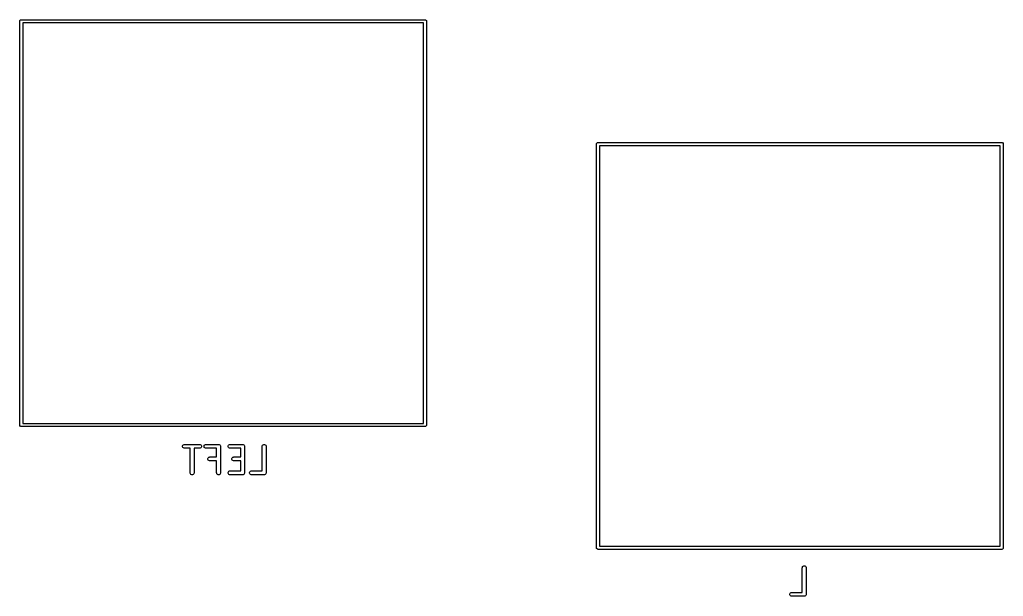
# Model space of a CAD drawing. Extents: x 53 to 260, y -149 to -35.
# Drawn here: x 114.4 to 151.43, y -80.03 to -58.32 of the extents above; entities that cross this region are included whole.
import ezdxf

# ---------------------------------------------------------------- set-up
doc = ezdxf.new("R2010")
doc.units = 0
doc.layers.add('BLACK', color=7, linetype='CONTINUOUS')

msp = doc.modelspace()

# ---------------------------------------------------------------- linework, layer by layer
at = {"layer": 'BLACK', "linetype": 'CONTINUOUS'}
for p, q in [((114.396747, -58.382639), (114.401314, -58.359678)), ((114.396747, -73.582639), (114.396747, -58.382639)), ((114.401314, -58.359678), (114.433786, -58.327206)), ((114.433786, -58.327206), (114.456747, -58.322639)), ((114.456747, -58.322639), (129.656747, -58.322639)), ((114.516747, -58.442639), (114.516747, -73.522639)), ((129.596747, -58.442639), (114.516747, -58.442639)), ((129.596747, -73.522639), (129.596747, -58.442639)), ((129.656747, -58.322639), (129.679708, -58.327206)), ((129.679708, -58.327206), (129.71218, -58.359678)), ((129.71218, -58.359678), (129.716747, -58.382639)), ((129.716747, -58.382639), (129.716747, -73.582639)), ((136.118983, -62.983906), (136.151455, -62.951434)), ((136.151455, -62.951434), (136.174416, -62.946867)), ((136.174416, -62.946867), (151.374416, -62.946867)), ((151.374416, -62.946867), (151.397377, -62.951434)), ((151.397377, -62.951434), (151.429849, -62.983906)), ((136.114416, -63.006867), (136.118983, -62.983906)), ((136.114416, -78.206867), (136.114416, -63.006867)), ((136.234416, -63.066867), (136.234416, -78.146867)), ((151.314416, -63.066867), (136.234416, -63.066867)), ((151.314416, -78.146867), (151.314416, -63.066867)), ((151.429849, -62.983906), (151.434416, -63.006867)), ((151.434416, -63.006867), (151.434416, -78.206867)), ((114.401314, -73.6056), (114.396747, -73.582639)), ((114.433786, -73.638072), (114.401314, -73.6056)), ((114.456747, -73.642639), (114.433786, -73.638072)), ((129.656747, -73.642639), (114.456747, -73.642639)), ((114.516747, -73.522639), (129.596747, -73.522639)), ((129.679708, -73.638072), (129.656747, -73.642639)), ((129.71218, -73.6056), (129.679708, -73.638072)), ((129.716747, -73.582639), (129.71218, -73.6056)), ((120.529012, -74.370187), (120.540211, -74.343151)), ((120.529012, -74.399451), (120.529012, -74.370187)), ((120.540211, -74.426487), (120.529012, -74.399451)), ((120.540211, -74.343151), (120.560903, -74.322459)), ((120.560903, -74.447179), (120.540211, -74.426487)), ((120.560903, -74.322459), (120.587939, -74.31126)), ((120.587939, -74.31126), (120.602571, -74.309819)), ((120.602571, -74.309819), (121.173999, -74.309819)), ((121.173999, -74.309819), (121.188631, -74.31126)), ((121.188631, -74.31126), (121.215667, -74.322459)), ((121.215667, -74.322459), (121.236359, -74.343151)), ((121.236359, -74.426487), (121.215667, -74.447179)), ((121.236359, -74.343151), (121.247558, -74.370187)), ((121.247558, -74.399451), (121.236359, -74.426487)), ((121.247558, -74.370187), (121.247558, -74.399451)), ((121.338536, -74.370187), (121.349735, -74.343151)), ((121.338536, -74.399451), (121.338536, -74.370187)), ((121.349735, -74.426487), (121.338536, -74.399451)), ((121.349735, -74.343151), (121.370427, -74.322459)), ((121.370427, -74.447179), (121.349735, -74.426487)), ((121.370427, -74.322459), (121.397463, -74.31126)), ((121.397463, -74.31126), (121.412095, -74.309819)), ((121.412095, -74.309819), (121.888285, -74.309819)), ((121.888285, -74.309819), (121.902917, -74.31126)), ((121.902917, -74.31126), (121.929953, -74.322459)), ((121.929953, -74.322459), (121.950645, -74.343151)), ((121.950645, -74.343151), (121.961844, -74.370187)), ((121.961844, -74.370187), (121.963285, -74.384819)), ((121.963285, -74.384819), (121.963285, -75.384819)), ((122.243298, -74.370187), (122.254497, -74.343151)), ((122.243298, -74.399451), (122.243298, -74.370187)), ((122.254497, -74.426487), (122.243298, -74.399451)), ((122.254497, -74.343151), (122.275189, -74.322459)), ((122.275189, -74.447179), (122.254497, -74.426487)), ((122.275189, -74.322459), (122.302225, -74.31126)), ((122.302225, -74.31126), (122.316857, -74.309819)), ((122.316857, -74.309819), (122.793047, -74.309819)), ((122.793047, -74.309819), (122.807679, -74.31126)), ((122.807679, -74.31126), (122.834715, -74.322459)), ((122.834715, -74.322459), (122.855407, -74.343151)), ((122.855407, -74.343151), (122.866606, -74.370187)), ((122.866606, -74.370187), (122.868047, -74.384819)), ((122.868047, -74.384819), (122.868047, -75.384819)), ((123.527571, -74.384819), (123.529012, -74.370187)), ((123.527571, -75.309819), (123.527571, -74.384819)), ((123.529012, -74.370187), (123.540211, -74.343151)), ((123.540211, -74.343151), (123.560903, -74.322459)), ((123.560903, -74.322459), (123.587939, -74.31126)), ((123.587939, -74.31126), (123.617203, -74.31126)), ((123.617203, -74.31126), (123.644239, -74.322459)), ((123.644239, -74.322459), (123.664931, -74.343151)), ((123.664931, -74.343151), (123.67613, -74.370187)), ((123.67613, -74.370187), (123.677571, -74.384819)), ((123.677571, -74.384819), (123.677571, -75.384819)), ((120.587939, -74.458378), (120.560903, -74.447179)), ((120.602571, -74.459819), (120.587939, -74.458378)), ((120.813285, -74.459819), (120.602571, -74.459819)), ((120.813285, -75.384819), (120.813285, -74.459819)), ((121.173999, -74.459819), (120.963285, -74.459819)), ((120.963285, -74.459819), (120.963285, -75.384819)), ((121.188631, -74.458378), (121.173999, -74.459819)), ((121.215667, -74.447179), (121.188631, -74.458378)), ((121.397463, -74.458378), (121.370427, -74.447179)), ((121.412095, -74.459819), (121.397463, -74.458378)), ((121.813285, -74.459819), (121.412095, -74.459819)), ((121.492592, -74.819341), (121.513284, -74.798649)), ((121.513284, -74.798649), (121.54032, -74.78745)), ((121.54032, -74.78745), (121.554952, -74.786009)), ((121.554952, -74.786009), (121.813285, -74.786009)), ((121.813285, -74.786009), (121.813285, -74.459819)), ((122.302225, -74.458378), (122.275189, -74.447179)), ((122.316857, -74.459819), (122.302225, -74.458378)), ((122.718047, -74.459819), (122.316857, -74.459819)), ((122.397354, -74.819341), (122.418046, -74.798649)), ((122.418046, -74.798649), (122.445082, -74.78745)), ((122.445082, -74.78745), (122.459714, -74.786009)), ((122.459714, -74.786009), (122.718047, -74.786009)), ((122.718047, -74.786009), (122.718047, -74.459819)), ((121.481393, -74.846377), (121.492592, -74.819341)), ((121.481393, -74.875641), (121.481393, -74.846377)), ((121.492592, -74.902677), (121.481393, -74.875641)), ((121.513284, -74.923369), (121.492592, -74.902677)), ((121.54032, -74.934568), (121.513284, -74.923369)), ((121.554952, -74.936009), (121.54032, -74.934568)), ((121.813285, -74.936009), (121.554952, -74.936009)), ((121.813285, -75.384819), (121.813285, -74.936009)), ((122.386155, -74.846377), (122.397354, -74.819341)), ((122.386155, -74.875641), (122.386155, -74.846377)), ((122.397354, -74.902677), (122.386155, -74.875641)), ((122.418046, -74.923369), (122.397354, -74.902677)), ((122.445082, -74.934568), (122.418046, -74.923369)), ((122.459714, -74.936009), (122.445082, -74.934568)), ((122.718047, -74.936009), (122.459714, -74.936009)), ((122.718047, -75.309819), (122.718047, -74.936009)), ((120.814726, -75.399451), (120.813285, -75.384819)), ((120.825925, -75.426487), (120.814726, -75.399451)), ((120.846617, -75.447179), (120.825925, -75.426487)), ((120.873653, -75.458378), (120.846617, -75.447179)), ((120.902917, -75.458378), (120.873653, -75.458378)), ((120.929953, -75.447179), (120.902917, -75.458378)), ((120.950645, -75.426487), (120.929953, -75.447179)), ((120.961844, -75.399451), (120.950645, -75.426487)), ((120.963285, -75.384819), (120.961844, -75.399451)), ((121.814726, -75.399451), (121.813285, -75.384819)), ((121.825925, -75.426487), (121.814726, -75.399451)), ((121.846617, -75.447179), (121.825925, -75.426487)), ((121.873653, -75.458378), (121.846617, -75.447179)), ((121.902917, -75.458378), (121.873653, -75.458378)), ((121.929953, -75.447179), (121.902917, -75.458378)), ((121.950645, -75.426487), (121.929953, -75.447179)), ((121.961844, -75.399451), (121.950645, -75.426487)), ((121.963285, -75.384819), (121.961844, -75.399451)), ((122.243298, -75.370187), (122.254497, -75.343151)), ((122.243298, -75.399451), (122.243298, -75.370187)), ((122.254497, -75.426487), (122.243298, -75.399451)), ((122.254497, -75.343151), (122.275189, -75.322459)), ((122.275189, -75.447179), (122.254497, -75.426487)), ((122.275189, -75.322459), (122.302225, -75.31126)), ((122.302225, -75.458378), (122.275189, -75.447179)), ((122.302225, -75.31126), (122.316857, -75.309819)), ((122.316857, -75.459819), (122.302225, -75.458378)), ((122.316857, -75.309819), (122.718047, -75.309819)), ((122.793047, -75.459819), (122.316857, -75.459819)), ((122.807679, -75.458378), (122.793047, -75.459819)), ((122.834715, -75.447179), (122.807679, -75.458378)), ((122.855407, -75.426487), (122.834715, -75.447179)), ((122.866606, -75.399451), (122.855407, -75.426487)), ((122.868047, -75.384819), (122.866606, -75.399451)), ((123.052822, -75.370187), (123.064021, -75.343151)), ((123.052822, -75.399451), (123.052822, -75.370187)), ((123.064021, -75.426487), (123.052822, -75.399451)), ((123.064021, -75.343151), (123.084713, -75.322459)), ((123.084713, -75.447179), (123.064021, -75.426487)), ((123.084713, -75.322459), (123.111749, -75.31126)), ((123.111749, -75.458378), (123.084713, -75.447179)), ((123.111749, -75.31126), (123.126381, -75.309819)), ((123.126381, -75.459819), (123.111749, -75.458378)), ((123.126381, -75.309819), (123.527571, -75.309819)), ((123.602571, -75.459819), (123.126381, -75.459819)), ((123.617203, -75.458378), (123.602571, -75.459819)), ((123.644239, -75.447179), (123.617203, -75.458378)), ((123.664931, -75.426487), (123.644239, -75.447179)), ((123.67613, -75.399451), (123.664931, -75.426487)), ((123.677571, -75.384819), (123.67613, -75.399451)), ((136.234416, -78.146867), (151.314416, -78.146867)), ((136.118983, -78.229828), (136.114416, -78.206867)), ((136.151455, -78.2623), (136.118983, -78.229828)), ((136.174416, -78.266867), (136.151455, -78.2623)), ((151.374416, -78.266867), (136.174416, -78.266867)), ((151.397377, -78.2623), (151.374416, -78.266867)), ((151.429849, -78.229828), (151.397377, -78.2623)), ((151.434416, -78.206867), (151.429849, -78.229828)), ((143.899414, -78.894459), (143.92645, -78.88326)), ((143.92645, -78.88326), (143.955714, -78.88326)), ((143.955714, -78.88326), (143.98275, -78.894459)), ((143.866082, -78.956819), (143.867523, -78.942187)), ((143.866082, -79.881819), (143.866082, -78.956819)), ((143.867523, -78.942187), (143.878722, -78.915151)), ((143.878722, -78.915151), (143.899414, -78.894459)), ((143.98275, -78.894459), (144.003442, -78.915151)), ((144.003442, -78.915151), (144.014641, -78.942187)), ((144.014641, -78.942187), (144.016082, -78.956819)), ((144.016082, -78.956819), (144.016082, -79.956819)), ((143.391333, -79.942187), (143.402532, -79.915151)), ((143.391333, -79.971451), (143.391333, -79.942187)), ((143.402532, -79.998487), (143.391333, -79.971451)), ((143.402532, -79.915151), (143.423224, -79.894459)), ((143.423224, -80.019179), (143.402532, -79.998487)), ((143.423224, -79.894459), (143.45026, -79.88326)), ((143.45026, -79.88326), (143.464892, -79.881819)), ((143.464892, -79.881819), (143.866082, -79.881819)), ((144.003442, -79.998487), (143.98275, -80.019179)), ((144.014641, -79.971451), (144.003442, -79.998487)), ((144.016082, -79.956819), (144.014641, -79.971451)), ((143.45026, -80.030378), (143.423224, -80.019179)), ((143.464892, -80.031819), (143.45026, -80.030378)), ((143.941082, -80.031819), (143.464892, -80.031819)), ((143.955714, -80.030378), (143.941082, -80.031819)), ((143.98275, -80.019179), (143.955714, -80.030378))]:
    msp.add_line(p, q, dxfattribs=at)

doc.saveas('drawing.dxf')
